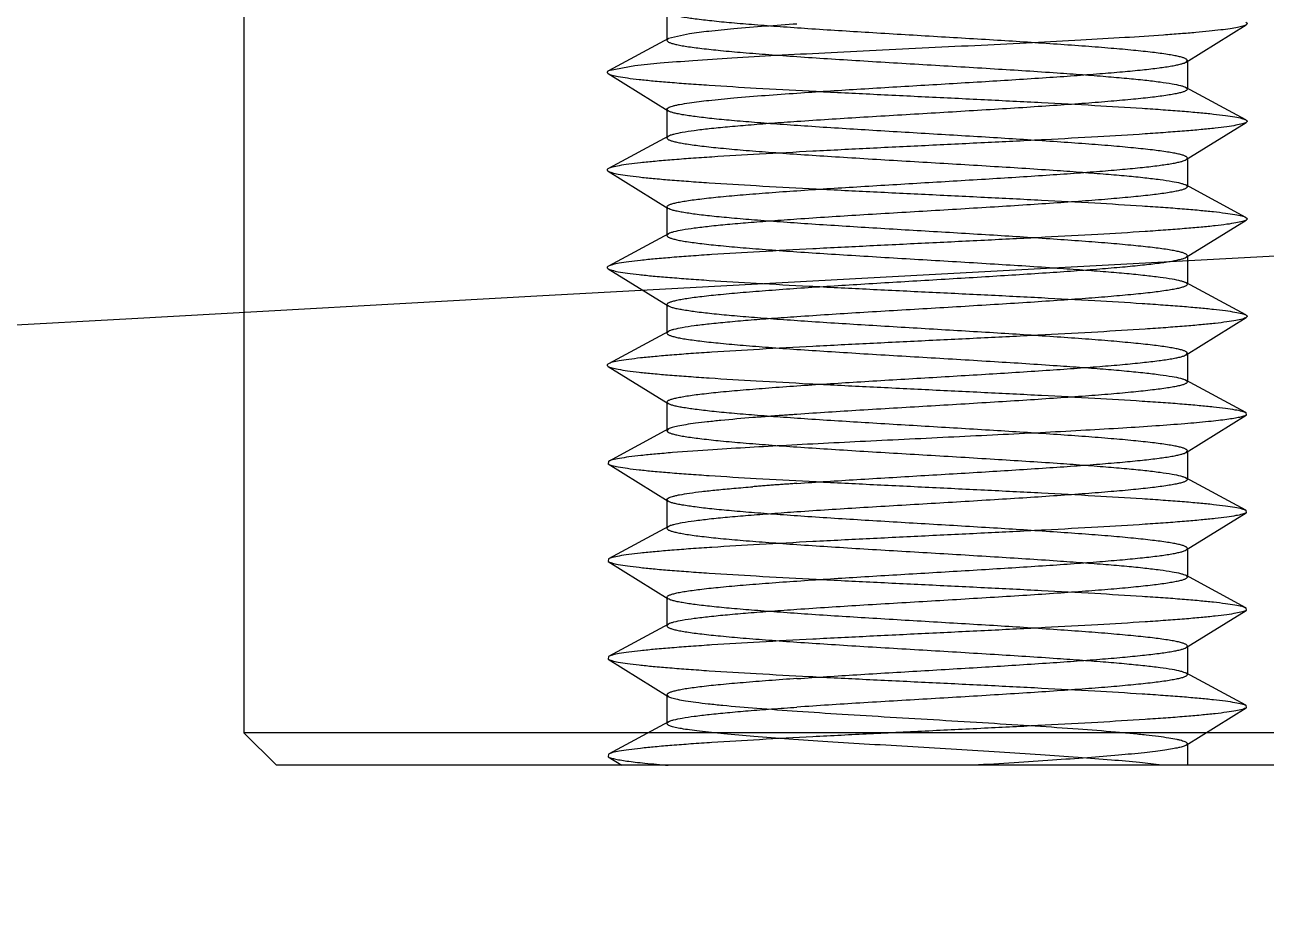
# Model space of a CAD drawing. Header units: inches. Extents: x -64 to 911, y 30 to 355.
# Drawn here: x 597.933 to 601.749, y 131.761 to 134.471 of the extents above; entities that cross this region are included whole.
import ezdxf

# ---------------------------------------------------------------- set-up
doc = ezdxf.new("R2010")
doc.units = ezdxf.units.IN
doc.layers.add('02___PRT_ALL_AXES', color=7, linetype='Continuous')
doc.layers.add('DEFAULT_2', color=8, linetype='Continuous')

msp = doc.modelspace()

# ---------------------------------------------------------------- linework, layer by layer
for p, q in [((598.7069, 132.1946), (598.6069, 132.2946)), ((602.8069, 132.2946), (598.6069, 132.2946)), ((602.7069, 132.1946), (598.7069, 132.1946))]:
    msp.add_line(p, q)
msp.add_arc((674.2081, -1221.0682), 1356.7628, 83.2637115, 96.7362885)
at = {"layer": '02___PRT_ALL_AXES'}
msp.add_line((598.6069, 135.6946), (598.6069, 132.2946), dxfattribs=at)
at = {"layer": 'DEFAULT_2'}
for p, q in [((599.9069, 134.511), (599.9069, 134.4232)), ((599.976, 134.4432), (599.9118, 134.4285)), ((601.5032, 134.3565), (601.6874, 134.4708)), ((599.9118, 134.4285), (599.7273, 134.3289)), ((599.9118, 134.4285), (599.9069, 134.4232)), ((601.5032, 134.3565), (601.5069, 134.361)), ((601.5069, 134.361), (601.5069, 134.2732)), ((599.7264, 134.3208), (599.9106, 134.2065)), ((599.8083, 134.3446), (599.7273, 134.3289)), ((601.502, 134.2785), (601.5069, 134.2732)), ((601.6864, 134.1789), (601.502, 134.2785)), ((599.9106, 134.2065), (599.9069, 134.2111)), ((599.9069, 134.211), (599.9069, 134.1232)), ((601.5032, 134.0565), (601.6874, 134.1708)), ((599.9118, 134.1285), (599.7273, 134.0289)), ((599.9118, 134.1285), (599.9069, 134.1233)), ((601.5032, 134.0565), (601.5069, 134.0611)), ((601.5069, 134.061), (601.5069, 133.9732)), ((599.7264, 134.0208), (599.9106, 133.9065)), ((601.6864, 133.8789), (601.502, 133.9785)), ((601.502, 133.9785), (601.5069, 133.9732)), ((599.9106, 133.9065), (599.9069, 133.9111)), ((599.9069, 133.911), (599.9069, 133.8232)), ((601.5032, 133.7565), (601.6874, 133.8708)), ((599.9118, 133.8285), (599.7273, 133.7289)), ((599.9118, 133.8285), (599.9069, 133.8233)), ((601.5032, 133.7565), (601.5069, 133.7611)), ((601.5069, 133.761), (601.5069, 133.6732)), ((599.7264, 133.7208), (599.9106, 133.6065)), ((601.6864, 133.5789), (601.502, 133.6785)), ((601.502, 133.6785), (601.5069, 133.6732)), ((599.9069, 133.611), (599.9069, 133.5232)), ((599.9106, 133.6065), (599.9069, 133.611)), ((601.5032, 133.4565), (601.6874, 133.5708)), ((599.9118, 133.5285), (599.7273, 133.4289)), ((599.9118, 133.5285), (599.9069, 133.5232)), ((601.5032, 133.4565), (601.5069, 133.4611)), ((601.5069, 133.461), (601.5069, 133.3732)), ((599.7264, 133.4208), (599.9106, 133.3065)), ((601.6864, 133.2789), (601.502, 133.3785)), ((601.502, 133.3785), (601.5069, 133.3733)), ((599.9069, 133.311), (599.9069, 133.2232)), ((599.9106, 133.3065), (599.9069, 133.311)), ((601.5032, 133.1565), (601.6874, 133.2708)), ((601.6864, 133.2789), (601.6874, 133.2708)), ((599.9118, 133.2285), (599.7273, 133.1289)), ((599.9118, 133.2285), (599.9069, 133.2232)), ((601.5032, 133.1565), (601.5069, 133.1611)), ((601.5069, 133.161), (601.5069, 133.0732)), ((599.7273, 133.1289), (599.7264, 133.1208)), ((599.7264, 133.1208), (599.9106, 133.0065)), ((601.6864, 132.9789), (601.502, 133.0785)), ((601.502, 133.0785), (601.5069, 133.0733)), ((599.9106, 133.0065), (599.9069, 133.0111)), ((599.9069, 133.011), (599.9069, 132.9232)), ((601.5032, 132.8565), (601.6874, 132.9708)), ((601.6864, 132.9789), (601.6874, 132.9708)), ((599.9118, 132.9285), (599.7273, 132.8289)), ((599.9118, 132.9285), (599.9069, 132.9232)), ((601.5032, 132.8565), (601.5069, 132.8611)), ((601.5069, 132.861), (601.5069, 132.7732)), ((599.7273, 132.8289), (599.7264, 132.8208)), ((599.7264, 132.8208), (599.9106, 132.7065)), ((601.6864, 132.6789), (601.502, 132.7785)), ((601.502, 132.7785), (601.5069, 132.7733)), ((599.9106, 132.7065), (599.9069, 132.7111)), ((599.9069, 132.711), (599.9069, 132.6232)), ((601.6864, 132.6789), (601.6874, 132.6708)), ((601.5032, 132.5565), (601.6874, 132.6708)), ((599.9118, 132.6285), (599.7273, 132.5289)), ((599.9118, 132.6285), (599.9069, 132.6232)), ((599.7273, 132.5289), (599.7264, 132.5208)), ((601.5032, 132.5565), (601.5069, 132.5611)), ((601.5069, 132.561), (601.5069, 132.4732)), ((599.7264, 132.5208), (599.9106, 132.4065)), ((601.6864, 132.3789), (601.502, 132.4785)), ((601.502, 132.4785), (601.5069, 132.4732)), ((599.9069, 132.411), (599.9069, 132.3232)), ((599.9069, 132.411), (599.9106, 132.4065)), ((601.6864, 132.3789), (601.6874, 132.3708)), ((601.5032, 132.2565), (601.6874, 132.3708)), ((599.9118, 132.3285), (599.7273, 132.2289)), ((599.9069, 132.3232), (599.9118, 132.3285)), ((601.5069, 132.261), (601.5032, 132.2565)), ((601.5069, 132.261), (601.5069, 132.1946)), ((599.7273, 132.2289), (599.7264, 132.2208)), ((599.7264, 132.2208), (599.7687, 132.1946))]:
    msp.add_line(p, q, dxfattribs=at)
for points, knots in [([(601.1069, 134.411), (601.0457, 134.4153), (600.9188, 134.4234), (600.7257, 134.4349), (600.5315, 134.4465), (600.3745, 134.4564), (600.2573, 134.4645), (600.179, 134.4704), (600.1089, 134.4762), (600.0481, 134.4821), (599.9976, 134.4879), (599.9623, 134.493), (599.9398, 134.4972), (599.9273, 134.5001), (599.9178, 134.503), (599.9126, 134.5052), (599.9106, 134.5065)], [0, 0, 0, 0, 0.153218, 0.317576, 0.482929, 0.639051, 0.710601, 0.776305, 0.835151, 0.886229, 0.928771, 0.962152, 0.97526, 0.985931, 0.994163, 1, 1, 1, 1]), ([(600.3069, 134.4732), (600.242, 134.4688), (600.1516, 134.4622), (600.0413, 134.4516), (599.9959, 134.4462), (599.976, 134.4432)], [0, 0, 0, 0, 0.587233, 0.818339, 1, 1, 1, 1]), ([(601.6864, 134.4789), (601.6875, 134.4783), (601.6891, 134.4773), (601.6905, 134.4753), (601.6904, 134.4738), (601.6895, 134.4722), (601.6883, 134.4714), (601.6874, 134.4708)], [0, 0, 0, 0, 0.316234, 0.52428, 0.615716, 0.718695, 1, 1, 1, 1]), ([(601.6874, 134.4708), (601.6861, 134.4701), (601.683, 134.4686), (601.6743, 134.4657), (601.6593, 134.4624), (601.6365, 134.4585), (601.6073, 134.4547), (601.572, 134.4508), (601.5309, 134.4469), (601.484, 134.443), (601.4113, 134.4376), (601.3091, 134.4309), (601.1748, 134.4231), (601.0278, 134.4154), (600.872, 134.4076), (600.7117, 134.3998), (600.5512, 134.392), (600.3951, 134.3842), (600.2474, 134.3765), (600.1122, 134.3687), (599.9933, 134.361), (599.8937, 134.3534), (599.8343, 134.3477), (599.8083, 134.3446)], [0, 0, 0, 0, 0.002373, 0.005566, 0.014479, 0.026777, 0.042414, 0.061292, 0.083297, 0.108279, 0.136075, 0.199334, 0.271367, 0.350218, 0.433747, 0.519682, 0.605686, 0.689422, 0.768611, 0.841106, 0.904935, 0.958381, 1, 1, 1, 1]), ([(599.9069, 134.4232), (599.9069, 134.4221), (599.9083, 134.4202), (599.9109, 134.4184), (599.9154, 134.4161), (599.9232, 134.4134), (599.9352, 134.4104), (599.9504, 134.4073), (599.977, 134.4029), (600.0179, 134.3976), (600.0757, 134.3915), (600.1444, 134.3853), (600.2226, 134.3792), (600.3091, 134.373), (600.4024, 134.3668), (600.5358, 134.3584), (600.7069, 134.3482), (600.9093, 134.3362), (601.0426, 134.3277), (601.1069, 134.3232)], [0, 0, 0, 0, 0.00295, 0.005141, 0.007933, 0.015451, 0.025629, 0.038473, 0.053961, 0.092635, 0.141061, 0.198439, 0.263811, 0.336068, 0.413978, 0.496216, 0.668027, 0.83984, 1, 1, 1, 1]), ([(601.5069, 134.361), (601.5069, 134.3622), (601.5055, 134.3641), (601.5029, 134.3659), (601.4984, 134.3682), (601.4905, 134.3709), (601.4786, 134.3739), (601.4634, 134.377), (601.4368, 134.3814), (601.3958, 134.3867), (601.338, 134.3928), (601.2694, 134.3989), (601.1911, 134.4051), (601.1359, 134.4091), (601.1069, 134.411)], [0, 0, 0, 0, 0.008781, 0.015307, 0.023623, 0.046009, 0.076296, 0.114525, 0.16062, 0.275713, 0.419813, 0.590521, 0.785076, 1, 1, 1, 1]), ([(599.7273, 134.3289), (599.7263, 134.3283), (599.7247, 134.3273), (599.7233, 134.3253), (599.7234, 134.3238), (599.7243, 134.3222), (599.7255, 134.3214), (599.7264, 134.3208)], [0, 0, 0, 0, 0.316177, 0.5242, 0.615642, 0.718646, 1, 1, 1, 1]), ([(599.7264, 134.3208), (599.7278, 134.3199), (599.7316, 134.3183), (599.7419, 134.315), (599.7601, 134.3113), (599.788, 134.307), (599.8238, 134.3027), (599.8672, 134.2983), (599.9178, 134.294), (599.9752, 134.2896), (600.0639, 134.2834), (600.1877, 134.276), (600.3485, 134.2673), (600.5216, 134.2586), (600.7012, 134.2499), (600.8809, 134.2411), (601.0547, 134.2324), (601.2164, 134.2237), (601.3412, 134.2163), (601.4308, 134.2102), (601.4891, 134.2058), (601.5406, 134.2014), (601.585, 134.197), (601.6217, 134.1927), (601.6506, 134.1884), (601.6697, 134.1847), (601.6807, 134.1814), (601.6848, 134.1798), (601.6864, 134.1789)], [0, 0, 0, 0, 0.002609, 0.006215, 0.016495, 0.030864, 0.049236, 0.071466, 0.097374, 0.12674, 0.159315, 0.232952, 0.315767, 0.404918, 0.497345, 0.589873, 0.679323, 0.762625, 0.836921, 0.869882, 0.899668, 0.926025, 0.948731, 0.9676, 0.982482, 0.993281, 0.997142, 1, 1, 1, 1]), ([(600.3069, 134.261), (600.3681, 134.2653), (600.495, 134.2734), (600.6881, 134.2849), (600.8823, 134.2965), (601.0393, 134.3064), (601.1565, 134.3145), (601.2348, 134.3204), (601.3049, 134.3262), (601.3657, 134.3321), (601.4162, 134.3379), (601.4515, 134.343), (601.474, 134.3472), (601.4865, 134.3501), (601.496, 134.353), (601.5012, 134.3552), (601.5032, 134.3565)], [0, 0, 0, 0, 0.153216, 0.317576, 0.482938, 0.639061, 0.710608, 0.776309, 0.835151, 0.886233, 0.928775, 0.962153, 0.975263, 0.985934, 0.994162, 1, 1, 1, 1]), ([(601.1069, 134.3232), (601.133, 134.3214), (601.1829, 134.3179), (601.2542, 134.3124), (601.3181, 134.3069), (601.3735, 134.3014), (601.4199, 134.2959), (601.4565, 134.2905), (601.4807, 134.2858), (601.4947, 134.2817), (601.4999, 134.2796), (601.502, 134.2785)], [0, 0, 0, 0, 0.196709, 0.377162, 0.538697, 0.679227, 0.796903, 0.890174, 0.95797, 0.982175, 1, 1, 1, 1]), ([(599.976, 134.231), (599.9959, 134.234), (600.0413, 134.2394), (600.1516, 134.25), (600.242, 134.2566), (600.3069, 134.261)], [0, 0, 0, 0, 0.181661, 0.412767, 1, 1, 1, 1]), ([(601.5069, 134.2732), (601.5069, 134.2721), (601.5055, 134.2701), (601.5029, 134.2684), (601.4984, 134.2661), (601.4905, 134.2634), (601.4786, 134.2604), (601.4634, 134.2573), (601.4368, 134.2529), (601.3958, 134.2476), (601.338, 134.2415), (601.2694, 134.2353), (601.1911, 134.2292), (601.1046, 134.223), (601.0113, 134.2168), (600.878, 134.2084), (600.7069, 134.1982), (600.5045, 134.1862), (600.3712, 134.1777), (600.3069, 134.1732)], [0, 0, 0, 0, 0.002951, 0.005146, 0.007942, 0.015464, 0.025643, 0.038495, 0.053986, 0.092668, 0.141097, 0.198479, 0.263849, 0.3361, 0.414004, 0.496239, 0.668049, 0.839853, 1, 1, 1, 1]), ([(599.9069, 134.2111), (599.9069, 134.212), (599.9081, 134.2142), (599.9118, 134.2165), (599.9173, 134.2189), (599.925, 134.2213), (599.9348, 134.2238), (599.952, 134.2273), (599.966, 134.2296), (599.976, 134.231)], [0, 0, 0, 0, 0.037122, 0.093282, 0.175009, 0.284195, 0.421469, 0.586803, 1, 1, 1, 1]), ([(601.1069, 134.111), (601.0457, 134.1153), (600.9188, 134.1234), (600.7257, 134.1349), (600.5315, 134.1465), (600.3744, 134.1564), (600.2572, 134.1645), (600.1789, 134.1704), (600.1089, 134.1762), (600.0481, 134.1821), (599.9976, 134.1879), (599.9623, 134.193), (599.9398, 134.1972), (599.9273, 134.2001), (599.9178, 134.203), (599.9126, 134.2052), (599.9106, 134.2065)], [0, 0, 0, 0, 0.153218, 0.317581, 0.482939, 0.63906, 0.710609, 0.776313, 0.835158, 0.886237, 0.928777, 0.962156, 0.975262, 0.985934, 0.994165, 1, 1, 1, 1]), ([(601.6874, 134.1708), (601.686, 134.1699), (601.6822, 134.1683), (601.6719, 134.165), (601.6537, 134.1613), (601.6258, 134.157), (601.59, 134.1527), (601.5466, 134.1483), (601.496, 134.144), (601.4386, 134.1396), (601.3499, 134.1334), (601.2261, 134.126), (601.0653, 134.1173), (600.8921, 134.1086), (600.7126, 134.0999), (600.5329, 134.0911), (600.3591, 134.0824), (600.1974, 134.0737), (600.0726, 134.0663), (599.983, 134.0602), (599.9247, 134.0558), (599.8732, 134.0514), (599.8288, 134.047), (599.7921, 134.0427), (599.7632, 134.0384), (599.7441, 134.0347), (599.7331, 134.0314), (599.729, 134.0298), (599.7273, 134.0289)], [0, 0, 0, 0, 0.002609, 0.006215, 0.016495, 0.030863, 0.049236, 0.071466, 0.097374, 0.126739, 0.159315, 0.232952, 0.315766, 0.404918, 0.497344, 0.589872, 0.679323, 0.762625, 0.836921, 0.869883, 0.899668, 0.926026, 0.948731, 0.967601, 0.982482, 0.993281, 0.997143, 1, 1, 1, 1]), ([(600.3069, 134.1732), (600.2808, 134.1714), (600.2309, 134.1679), (600.1596, 134.1624), (600.0957, 134.1569), (600.0402, 134.1514), (599.9939, 134.1459), (599.9573, 134.1405), (599.9331, 134.1358), (599.9191, 134.1317), (599.9139, 134.1296), (599.9118, 134.1285)], [0, 0, 0, 0, 0.196689, 0.377166, 0.538713, 0.679238, 0.796915, 0.890177, 0.957976, 0.982174, 1, 1, 1, 1]), ([(601.6864, 134.1789), (601.6875, 134.1783), (601.6891, 134.1773), (601.6905, 134.1753), (601.6904, 134.1738), (601.6895, 134.1722), (601.6883, 134.1714), (601.6874, 134.1708)], [0, 0, 0, 0, 0.31624, 0.524287, 0.615693, 0.718671, 1, 1, 1, 1]), ([(599.9069, 134.1233), (599.9069, 134.1221), (599.9083, 134.1202), (599.9109, 134.1184), (599.9154, 134.1161), (599.9232, 134.1134), (599.9351, 134.1104), (599.9503, 134.1073), (599.9769, 134.1029), (600.0179, 134.0976), (600.0757, 134.0915), (600.1443, 134.0853), (600.2226, 134.0792), (600.3091, 134.073), (600.4024, 134.0668), (600.5358, 134.0584), (600.7068, 134.0482), (600.9092, 134.0362), (601.0426, 134.0277), (601.1069, 134.0232)], [0, 0, 0, 0, 0.002947, 0.005136, 0.007926, 0.015443, 0.025616, 0.038457, 0.053944, 0.092614, 0.141037, 0.198413, 0.263783, 0.336041, 0.413953, 0.496195, 0.668014, 0.839831, 1, 1, 1, 1]), ([(601.5069, 134.0611), (601.5069, 134.0622), (601.5055, 134.0642), (601.5029, 134.0659), (601.4983, 134.0682), (601.4905, 134.0709), (601.4786, 134.0739), (601.4634, 134.077), (601.4368, 134.0814), (601.3958, 134.0867), (601.338, 134.0928), (601.2694, 134.099), (601.1911, 134.1051), (601.1359, 134.1091), (601.1069, 134.111)], [0, 0, 0, 0, 0.008791, 0.015325, 0.02365, 0.046051, 0.07635, 0.11459, 0.160691, 0.27579, 0.419886, 0.590583, 0.785113, 1, 1, 1, 1]), ([(600.3069, 133.961), (600.3681, 133.9653), (600.495, 133.9734), (600.6881, 133.9849), (600.8823, 133.9965), (601.0393, 134.0064), (601.1565, 134.0145), (601.2348, 134.0204), (601.3049, 134.0262), (601.3657, 134.0321), (601.4162, 134.0379), (601.4515, 134.043), (601.474, 134.0472), (601.4865, 134.0501), (601.496, 134.053), (601.5012, 134.0552), (601.5032, 134.0565)], [0, 0, 0, 0, 0.153218, 0.317574, 0.482933, 0.639057, 0.710606, 0.776307, 0.835148, 0.88623, 0.928773, 0.962152, 0.975262, 0.985934, 0.994162, 1, 1, 1, 1]), ([(599.7273, 134.0289), (599.7263, 134.0283), (599.7247, 134.0273), (599.7233, 134.0253), (599.7234, 134.0238), (599.7243, 134.0222), (599.7255, 134.0214), (599.7264, 134.0208)], [0, 0, 0, 0, 0.316188, 0.524273, 0.615666, 0.718639, 1, 1, 1, 1]), ([(599.7264, 134.0208), (599.7278, 134.0199), (599.7316, 134.0183), (599.7419, 134.015), (599.7601, 134.0113), (599.788, 134.007), (599.8238, 134.0027), (599.8672, 133.9983), (599.9178, 133.994), (599.9752, 133.9896), (600.0639, 133.9834), (600.1877, 133.976), (600.3485, 133.9673), (600.5216, 133.9586), (600.7012, 133.9499), (600.8809, 133.9411), (601.0547, 133.9324), (601.2164, 133.9237), (601.3412, 133.9163), (601.4308, 133.9102), (601.4891, 133.9058), (601.5406, 133.9014), (601.585, 133.897), (601.6217, 133.8927), (601.6506, 133.8884), (601.6697, 133.8847), (601.6807, 133.8814), (601.6848, 133.8798), (601.6864, 133.8789)], [0, 0, 0, 0, 0.00261, 0.006214, 0.016495, 0.030863, 0.049236, 0.071466, 0.097374, 0.126739, 0.159315, 0.232952, 0.315766, 0.404918, 0.497344, 0.589872, 0.679323, 0.762625, 0.836921, 0.869883, 0.899668, 0.926026, 0.948731, 0.967601, 0.982482, 0.993282, 0.997143, 1, 1, 1, 1]), ([(601.1069, 134.0232), (601.133, 134.0214), (601.1829, 134.0179), (601.2542, 134.0124), (601.3181, 134.0069), (601.3735, 134.0014), (601.4199, 133.9959), (601.4565, 133.9905), (601.4807, 133.9858), (601.4947, 133.9817), (601.4999, 133.9796), (601.502, 133.9785)], [0, 0, 0, 0, 0.196694, 0.377168, 0.538707, 0.679228, 0.796904, 0.890171, 0.957973, 0.982173, 1, 1, 1, 1]), ([(599.9069, 133.9111), (599.9069, 133.9122), (599.9083, 133.9142), (599.9109, 133.9159), (599.9154, 133.9182), (599.9233, 133.9209), (599.9352, 133.9239), (599.9504, 133.927), (599.977, 133.9314), (600.018, 133.9367), (600.0758, 133.9428), (600.1444, 133.949), (600.2227, 133.9551), (600.2779, 133.9591), (600.3069, 133.961)], [0, 0, 0, 0, 0.008784, 0.015319, 0.023645, 0.046036, 0.076327, 0.114569, 0.160663, 0.27576, 0.419842, 0.590545, 0.785109, 1, 1, 1, 1]), ([(601.5069, 133.9732), (601.5069, 133.9721), (601.5055, 133.9701), (601.5029, 133.9684), (601.4984, 133.9661), (601.4905, 133.9634), (601.4786, 133.9604), (601.4634, 133.9573), (601.4368, 133.9529), (601.3958, 133.9476), (601.338, 133.9415), (601.2694, 133.9353), (601.1912, 133.9292), (601.1046, 133.923), (601.0113, 133.9168), (600.878, 133.9084), (600.7069, 133.8982), (600.5045, 133.8862), (600.3712, 133.8777), (600.3069, 133.8732)], [0, 0, 0, 0, 0.002952, 0.005145, 0.00794, 0.015464, 0.025644, 0.038492, 0.053984, 0.092663, 0.141093, 0.198474, 0.263843, 0.336096, 0.414, 0.496232, 0.668041, 0.839849, 1, 1, 1, 1]), ([(601.1069, 133.811), (601.0457, 133.8153), (600.9188, 133.8234), (600.7257, 133.8349), (600.5315, 133.8465), (600.3744, 133.8564), (600.2572, 133.8645), (600.1789, 133.8704), (600.1089, 133.8762), (600.0481, 133.8821), (599.9976, 133.8879), (599.9623, 133.893), (599.9398, 133.8972), (599.9273, 133.9001), (599.9178, 133.903), (599.9126, 133.9052), (599.9106, 133.9065)], [0, 0, 0, 0, 0.15322, 0.317586, 0.482947, 0.639065, 0.710612, 0.776315, 0.83516, 0.886237, 0.928778, 0.962156, 0.975262, 0.985932, 0.994163, 1, 1, 1, 1]), ([(601.6874, 133.8708), (601.686, 133.8699), (601.6822, 133.8683), (601.6719, 133.865), (601.6537, 133.8613), (601.6258, 133.857), (601.59, 133.8527), (601.5466, 133.8483), (601.496, 133.844), (601.4386, 133.8396), (601.3499, 133.8334), (601.2261, 133.826), (601.0653, 133.8173), (600.8921, 133.8086), (600.7126, 133.7999), (600.5329, 133.7911), (600.3591, 133.7824), (600.1974, 133.7737), (600.0726, 133.7663), (599.983, 133.7602), (599.9247, 133.7558), (599.8732, 133.7514), (599.8288, 133.747), (599.7921, 133.7427), (599.7632, 133.7384), (599.7441, 133.7347), (599.7331, 133.7314), (599.729, 133.7298), (599.7273, 133.7289)], [0, 0, 0, 0, 0.00261, 0.006215, 0.016495, 0.030864, 0.049236, 0.071466, 0.097374, 0.126739, 0.159315, 0.232952, 0.315766, 0.404918, 0.497344, 0.589872, 0.679323, 0.762625, 0.836921, 0.869883, 0.899668, 0.926026, 0.948731, 0.967601, 0.982482, 0.993281, 0.997144, 1, 1, 1, 1]), ([(600.3069, 133.8732), (600.2808, 133.8714), (600.2309, 133.8679), (600.1596, 133.8624), (600.0957, 133.8569), (600.0402, 133.8514), (599.9939, 133.8459), (599.9573, 133.8405), (599.9331, 133.8358), (599.9191, 133.8317), (599.9139, 133.8296), (599.9118, 133.8285)], [0, 0, 0, 0, 0.196688, 0.377167, 0.538715, 0.679241, 0.796918, 0.890181, 0.95798, 0.982176, 1, 1, 1, 1]), ([(601.6864, 133.8789), (601.6875, 133.8783), (601.6891, 133.8773), (601.6905, 133.8753), (601.6904, 133.8738), (601.6895, 133.8722), (601.6883, 133.8714), (601.6874, 133.8708)], [0, 0, 0, 0, 0.316134, 0.524251, 0.615637, 0.718599, 1, 1, 1, 1]), ([(599.9069, 133.8233), (599.9069, 133.8221), (599.9083, 133.8202), (599.9109, 133.8184), (599.9154, 133.8161), (599.9232, 133.8134), (599.9351, 133.8104), (599.9503, 133.8073), (599.9769, 133.8029), (600.0179, 133.7976), (600.0757, 133.7915), (600.1443, 133.7853), (600.2225, 133.7792), (600.3091, 133.773), (600.4024, 133.7668), (600.5357, 133.7585), (600.7068, 133.7482), (600.9092, 133.7362), (601.0426, 133.7277), (601.1069, 133.7232)], [0, 0, 0, 0, 0.002946, 0.005135, 0.007924, 0.015439, 0.025611, 0.038451, 0.053937, 0.092606, 0.141029, 0.198403, 0.26377, 0.336027, 0.41394, 0.496183, 0.668009, 0.839828, 1, 1, 1, 1]), ([(601.5069, 133.7611), (601.5069, 133.7623), (601.5055, 133.7642), (601.5029, 133.7659), (601.4983, 133.7682), (601.4905, 133.7709), (601.4786, 133.7739), (601.4634, 133.777), (601.4367, 133.7814), (601.3958, 133.7867), (601.338, 133.7928), (601.2693, 133.799), (601.1911, 133.8051), (601.1359, 133.8091), (601.1069, 133.811)], [0, 0, 0, 0, 0.008794, 0.015337, 0.02367, 0.046073, 0.076375, 0.114626, 0.160725, 0.275833, 0.419915, 0.590608, 0.785148, 1, 1, 1, 1]), ([(600.3069, 133.661), (600.3681, 133.6653), (600.495, 133.6734), (600.6881, 133.6849), (600.8823, 133.6965), (601.0393, 133.7064), (601.1565, 133.7145), (601.2348, 133.7204), (601.3049, 133.7262), (601.3657, 133.7321), (601.4162, 133.7379), (601.4515, 133.743), (601.474, 133.7472), (601.4865, 133.7501), (601.496, 133.753), (601.5012, 133.7552), (601.5032, 133.7565)], [0, 0, 0, 0, 0.153219, 0.317574, 0.48293, 0.639055, 0.710604, 0.776306, 0.83515, 0.886228, 0.928771, 0.962153, 0.97526, 0.985931, 0.994163, 1, 1, 1, 1]), ([(599.7273, 133.7289), (599.7263, 133.7283), (599.7247, 133.7273), (599.7233, 133.7253), (599.7234, 133.7238), (599.7243, 133.7222), (599.7255, 133.7214), (599.7264, 133.7208)], [0, 0, 0, 0, 0.316095, 0.524232, 0.615621, 0.718565, 1, 1, 1, 1]), ([(599.7264, 133.7208), (599.7278, 133.7199), (599.7316, 133.7183), (599.7419, 133.715), (599.7601, 133.7113), (599.788, 133.707), (599.8238, 133.7027), (599.8672, 133.6983), (599.9178, 133.694), (599.9752, 133.6896), (600.0639, 133.6834), (600.1877, 133.676), (600.3485, 133.6673), (600.5216, 133.6586), (600.7012, 133.6499), (600.8809, 133.6411), (601.0547, 133.6324), (601.2164, 133.6237), (601.3412, 133.6163), (601.4308, 133.6102), (601.4891, 133.6058), (601.5406, 133.6014), (601.585, 133.597), (601.6217, 133.5927), (601.6506, 133.5884), (601.6697, 133.5847), (601.6807, 133.5814), (601.6848, 133.5798), (601.6864, 133.5789)], [0, 0, 0, 0, 0.002611, 0.006215, 0.016495, 0.030864, 0.049236, 0.071467, 0.097374, 0.12674, 0.159315, 0.232952, 0.315766, 0.404918, 0.497344, 0.589872, 0.679323, 0.762625, 0.836921, 0.869882, 0.899668, 0.926025, 0.948731, 0.9676, 0.982482, 0.993281, 0.997144, 1, 1, 1, 1]), ([(601.1069, 133.7232), (601.133, 133.7214), (601.1829, 133.7179), (601.2542, 133.7124), (601.3181, 133.7069), (601.3735, 133.7014), (601.4199, 133.6959), (601.4565, 133.6905), (601.4807, 133.6858), (601.4947, 133.6817), (601.4999, 133.6796), (601.502, 133.6785)], [0, 0, 0, 0, 0.196695, 0.377171, 0.538713, 0.679234, 0.796907, 0.890171, 0.957972, 0.982173, 1, 1, 1, 1]), ([(601.5069, 133.6732), (601.5069, 133.6721), (601.5055, 133.6701), (601.5029, 133.6684), (601.4984, 133.6661), (601.4905, 133.6634), (601.4786, 133.6604), (601.4634, 133.6573), (601.4368, 133.6529), (601.3959, 133.6476), (601.3381, 133.6415), (601.2694, 133.6353), (601.1912, 133.6292), (601.1047, 133.623), (601.0113, 133.6168), (600.878, 133.6084), (600.7069, 133.5982), (600.5045, 133.5862), (600.3712, 133.5777), (600.3069, 133.5732)], [0, 0, 0, 0, 0.002949, 0.005141, 0.007934, 0.015455, 0.025632, 0.038476, 0.053965, 0.092638, 0.141064, 0.198443, 0.263812, 0.336068, 0.413976, 0.496211, 0.668025, 0.83984, 1, 1, 1, 1]), ([(599.9069, 133.611), (599.9069, 133.6122), (599.9083, 133.6141), (599.9109, 133.6159), (599.9154, 133.6182), (599.9233, 133.6209), (599.9352, 133.6239), (599.9504, 133.627), (599.977, 133.6314), (600.018, 133.6367), (600.0758, 133.6428), (600.1444, 133.6489), (600.2226, 133.6551), (600.2779, 133.6591), (600.3069, 133.661)], [0, 0, 0, 0, 0.00878, 0.01531, 0.023632, 0.046016, 0.076301, 0.114539, 0.16063, 0.275726, 0.419811, 0.590519, 0.785094, 1, 1, 1, 1]), ([(601.1069, 133.511), (601.0457, 133.5153), (600.9188, 133.5234), (600.7257, 133.5349), (600.5315, 133.5465), (600.3744, 133.5564), (600.2572, 133.5645), (600.1789, 133.5704), (600.1089, 133.5762), (600.0481, 133.5821), (599.9976, 133.5879), (599.9623, 133.593), (599.9398, 133.5972), (599.9273, 133.6001), (599.9178, 133.603), (599.9126, 133.6052), (599.9106, 133.6065)], [0, 0, 0, 0, 0.153218, 0.317583, 0.482946, 0.639064, 0.71061, 0.776313, 0.835158, 0.886236, 0.928778, 0.962156, 0.975263, 0.985933, 0.994163, 1, 1, 1, 1]), ([(601.6874, 133.5708), (601.686, 133.5699), (601.6822, 133.5683), (601.6719, 133.565), (601.6537, 133.5613), (601.6258, 133.557), (601.59, 133.5527), (601.5466, 133.5483), (601.496, 133.544), (601.4386, 133.5396), (601.3499, 133.5334), (601.2261, 133.526), (601.0653, 133.5173), (600.8921, 133.5086), (600.7126, 133.4999), (600.5329, 133.4911), (600.3591, 133.4824), (600.1974, 133.4737), (600.0726, 133.4663), (599.983, 133.4602), (599.9247, 133.4558), (599.8732, 133.4514), (599.8288, 133.447), (599.7921, 133.4427), (599.7632, 133.4384), (599.7441, 133.4347), (599.7331, 133.4314), (599.729, 133.4298), (599.7273, 133.4289)], [0, 0, 0, 0, 0.002611, 0.006216, 0.016495, 0.030865, 0.049236, 0.071467, 0.097374, 0.12674, 0.159315, 0.232952, 0.315766, 0.404918, 0.497344, 0.589872, 0.679323, 0.762625, 0.836921, 0.869882, 0.899668, 0.926025, 0.948731, 0.967599, 0.982482, 0.99328, 0.997143, 1, 1, 1, 1]), ([(600.3069, 133.5732), (600.2808, 133.5714), (600.2309, 133.5679), (600.1596, 133.5624), (600.0957, 133.5569), (600.0402, 133.5514), (599.9939, 133.5459), (599.9573, 133.5405), (599.9331, 133.5358), (599.9191, 133.5317), (599.9139, 133.5296), (599.9118, 133.5285)], [0, 0, 0, 0, 0.196706, 0.377159, 0.5387, 0.679232, 0.796908, 0.890176, 0.957971, 0.982175, 1, 1, 1, 1]), ([(601.6864, 133.5789), (601.6875, 133.5783), (601.6891, 133.5773), (601.6905, 133.5753), (601.6904, 133.5738), (601.6895, 133.5722), (601.6883, 133.5714), (601.6874, 133.5708)], [0, 0, 0, 0, 0.316079, 0.524229, 0.615631, 0.71856, 1, 1, 1, 1]), ([(599.9069, 133.5232), (599.9069, 133.5221), (599.9083, 133.5202), (599.9109, 133.5184), (599.9154, 133.5161), (599.9232, 133.5134), (599.9351, 133.5104), (599.9503, 133.5073), (599.9769, 133.5029), (600.0179, 133.4976), (600.0757, 133.4915), (600.1443, 133.4853), (600.2226, 133.4792), (600.3091, 133.473), (600.4024, 133.4668), (600.5358, 133.4584), (600.7069, 133.4482), (600.9093, 133.4362), (601.0426, 133.4277), (601.1069, 133.4232)], [0, 0, 0, 0, 0.002947, 0.005139, 0.007933, 0.015449, 0.025623, 0.03847, 0.053957, 0.092632, 0.141056, 0.198434, 0.263803, 0.336055, 0.413965, 0.496205, 0.668025, 0.839839, 1, 1, 1, 1]), ([(601.5069, 133.4611), (601.5069, 133.4623), (601.5055, 133.4642), (601.5029, 133.4659), (601.4983, 133.4682), (601.4905, 133.4709), (601.4786, 133.4739), (601.4634, 133.477), (601.4367, 133.4814), (601.3958, 133.4867), (601.338, 133.4928), (601.2693, 133.499), (601.1911, 133.5051), (601.1359, 133.5091), (601.1069, 133.511)], [0, 0, 0, 0, 0.008795, 0.015338, 0.023672, 0.046077, 0.07638, 0.114631, 0.16073, 0.275838, 0.419918, 0.59061, 0.78515, 1, 1, 1, 1]), ([(600.3069, 133.361), (600.3681, 133.3653), (600.495, 133.3734), (600.6881, 133.3849), (600.8823, 133.3965), (601.0393, 133.4064), (601.1565, 133.4145), (601.2348, 133.4204), (601.3049, 133.4262), (601.3657, 133.4321), (601.4162, 133.4379), (601.4515, 133.443), (601.474, 133.4472), (601.4865, 133.4501), (601.496, 133.453), (601.5012, 133.4552), (601.5032, 133.4565)], [0, 0, 0, 0, 0.153218, 0.317575, 0.482929, 0.639053, 0.710602, 0.776306, 0.835151, 0.886228, 0.92877, 0.962152, 0.97526, 0.985931, 0.994164, 1, 1, 1, 1]), ([(599.7273, 133.4289), (599.7263, 133.4283), (599.7247, 133.4273), (599.7233, 133.4253), (599.7234, 133.4238), (599.7243, 133.4222), (599.7255, 133.4214), (599.7264, 133.4208)], [0, 0, 0, 0, 0.316086, 0.524239, 0.61566, 0.718593, 1, 1, 1, 1]), ([(599.7264, 133.4208), (599.7278, 133.4199), (599.7316, 133.4183), (599.7419, 133.415), (599.7601, 133.4113), (599.788, 133.407), (599.8238, 133.4027), (599.8672, 133.3983), (599.9178, 133.3939), (599.9752, 133.3896), (600.0639, 133.3834), (600.1877, 133.376), (600.3485, 133.3673), (600.5216, 133.3586), (600.7012, 133.3499), (600.8809, 133.3411), (601.0547, 133.3324), (601.2164, 133.3237), (601.3412, 133.3163), (601.4308, 133.3102), (601.4891, 133.3058), (601.5406, 133.3014), (601.585, 133.297), (601.6217, 133.2927), (601.6506, 133.2884), (601.6697, 133.2847), (601.6807, 133.2814), (601.6848, 133.2798), (601.6864, 133.2789)], [0, 0, 0, 0, 0.002611, 0.006217, 0.016495, 0.030866, 0.049236, 0.071468, 0.097374, 0.126741, 0.159315, 0.232952, 0.315766, 0.404918, 0.497344, 0.589872, 0.679323, 0.762625, 0.836921, 0.869881, 0.899668, 0.926024, 0.948731, 0.967599, 0.982482, 0.993279, 0.997143, 1, 1, 1, 1]), ([(601.1069, 133.4232), (601.133, 133.4214), (601.1829, 133.4179), (601.2542, 133.4124), (601.3181, 133.4069), (601.3735, 133.4014), (601.4199, 133.3959), (601.4565, 133.3905), (601.4807, 133.3858), (601.4947, 133.3817), (601.4999, 133.3796), (601.502, 133.3785)], [0, 0, 0, 0, 0.196694, 0.37717, 0.538715, 0.679238, 0.796912, 0.890174, 0.957973, 0.982173, 1, 1, 1, 1]), ([(601.5069, 133.3733), (601.5069, 133.3721), (601.5055, 133.3702), (601.5029, 133.3684), (601.4984, 133.3661), (601.4906, 133.3634), (601.4787, 133.3604), (601.4635, 133.3573), (601.4369, 133.3529), (601.3959, 133.3476), (601.3381, 133.3415), (601.2695, 133.3353), (601.1912, 133.3292), (601.1047, 133.323), (601.0114, 133.3168), (600.878, 133.3084), (600.7069, 133.2982), (600.5045, 133.2862), (600.3712, 133.2777), (600.3069, 133.2732)], [0, 0, 0, 0, 0.002947, 0.005136, 0.007927, 0.015444, 0.025617, 0.038458, 0.053944, 0.092613, 0.141036, 0.198414, 0.263784, 0.336042, 0.413955, 0.496194, 0.668012, 0.839832, 1, 1, 1, 1]), ([(599.9069, 133.311), (599.9069, 133.3122), (599.9083, 133.3141), (599.9109, 133.3159), (599.9154, 133.3182), (599.9232, 133.3209), (599.9352, 133.3239), (599.9504, 133.327), (599.977, 133.3314), (600.0179, 133.3367), (600.0758, 133.3428), (600.1444, 133.3489), (600.2226, 133.3551), (600.2779, 133.3591), (600.3069, 133.361)], [0, 0, 0, 0, 0.008779, 0.015303, 0.023617, 0.045999, 0.076283, 0.11451, 0.160603, 0.275693, 0.419793, 0.590504, 0.785066, 1, 1, 1, 1]), ([(601.1069, 133.211), (601.0457, 133.2153), (600.9188, 133.2234), (600.7257, 133.2349), (600.5315, 133.2465), (600.3744, 133.2564), (600.2572, 133.2645), (600.1789, 133.2704), (600.1089, 133.2762), (600.0481, 133.2821), (599.9976, 133.2879), (599.9623, 133.293), (599.9398, 133.2972), (599.9273, 133.3001), (599.9178, 133.303), (599.9126, 133.3052), (599.9106, 133.3065)], [0, 0, 0, 0, 0.153216, 0.317579, 0.482941, 0.639062, 0.710608, 0.77631, 0.835153, 0.886235, 0.928776, 0.962154, 0.975263, 0.985935, 0.994162, 1, 1, 1, 1]), ([(600.1714, 133.2632), (600.1385, 133.2606), (600.0917, 133.2566), (600.033, 133.2505), (599.997, 133.2462), (599.9669, 133.242), (599.9428, 133.2378), (599.925, 133.2337), (599.9153, 133.2304), (599.9118, 133.2285)], [0, 0, 0, 0, 0.377008, 0.53654, 0.674916, 0.791104, 0.884299, 0.95393, 1, 1, 1, 1]), ([(601.6874, 133.2708), (601.685, 133.2694), (601.6783, 133.2669), (601.6658, 133.2637), (601.6487, 133.2605), (601.6271, 133.2573), (601.6011, 133.254), (601.5578, 133.2493), (601.4938, 133.2437), (601.4058, 133.2372), (601.3043, 133.2306), (601.1913, 133.2241), (601.0689, 133.2175), (600.9396, 133.2109), (600.7604, 133.2021), (600.5382, 133.1915), (600.2856, 133.1787), (600.1238, 133.1695), (600.0485, 133.1646)], [0, 0, 0, 0, 0.005115, 0.012939, 0.023519, 0.036836, 0.052837, 0.071457, 0.116194, 0.170212, 0.23248, 0.301802, 0.376848, 0.456172, 0.538246, 0.704294, 0.862243, 1, 1, 1, 1]), ([(599.9069, 133.2232), (599.9069, 133.2221), (599.9083, 133.2201), (599.9109, 133.2184), (599.9154, 133.2161), (599.9233, 133.2134), (599.9352, 133.2104), (599.9504, 133.2073), (599.977, 133.2029), (600.0179, 133.1976), (600.0758, 133.1915), (600.1444, 133.1853), (600.2226, 133.1792), (600.3092, 133.173), (600.4025, 133.1668), (600.5358, 133.1584), (600.7069, 133.1482), (600.9093, 133.1362), (601.0426, 133.1277), (601.1069, 133.1232)], [0, 0, 0, 0, 0.002951, 0.005144, 0.007939, 0.015462, 0.025642, 0.03849, 0.053982, 0.092662, 0.141093, 0.198474, 0.263842, 0.336094, 0.413999, 0.496234, 0.668047, 0.83985, 1, 1, 1, 1]), ([(601.5069, 133.1611), (601.5069, 133.1623), (601.5055, 133.1642), (601.5029, 133.1659), (601.4983, 133.1682), (601.4905, 133.1709), (601.4786, 133.1739), (601.4634, 133.177), (601.4367, 133.1814), (601.3958, 133.1867), (601.338, 133.1928), (601.2693, 133.199), (601.1911, 133.2051), (601.1359, 133.2091), (601.1069, 133.211)], [0, 0, 0, 0, 0.008794, 0.015336, 0.023669, 0.046074, 0.076376, 0.114625, 0.160724, 0.275828, 0.419909, 0.590602, 0.785143, 1, 1, 1, 1]), ([(600.0485, 133.1646), (600.0071, 133.1619), (599.9482, 133.1577), (599.8745, 133.1515), (599.8297, 133.1471), (599.7926, 133.1428), (599.7635, 133.1385), (599.7443, 133.1347), (599.7331, 133.1314), (599.729, 133.1298), (599.7273, 133.1289)], [0, 0, 0, 0, 0.384794, 0.546474, 0.685732, 0.801441, 0.892708, 0.958874, 0.982525, 1, 1, 1, 1]), ([(600.3069, 133.061), (600.3681, 133.0653), (600.495, 133.0734), (600.6881, 133.0849), (600.8823, 133.0965), (601.0393, 133.1064), (601.1565, 133.1145), (601.2348, 133.1204), (601.3049, 133.1262), (601.3657, 133.1321), (601.4162, 133.1379), (601.4515, 133.143), (601.474, 133.1472), (601.4865, 133.1501), (601.496, 133.153), (601.5012, 133.1552), (601.5032, 133.1565)], [0, 0, 0, 0, 0.153217, 0.317576, 0.482929, 0.639051, 0.710601, 0.776305, 0.835152, 0.886229, 0.928771, 0.962153, 0.97526, 0.985931, 0.994163, 1, 1, 1, 1]), ([(599.7264, 133.1208), (599.7278, 133.1199), (599.7316, 133.1183), (599.7419, 133.115), (599.7601, 133.1113), (599.788, 133.107), (599.8238, 133.1027), (599.8672, 133.0983), (599.9178, 133.0939), (599.9752, 133.0896), (600.0639, 133.0834), (600.1877, 133.076), (600.3485, 133.0673), (600.5216, 133.0586), (600.7012, 133.0499), (600.8809, 133.0411), (601.0547, 133.0324), (601.2164, 133.0237), (601.3412, 133.0163), (601.4308, 133.0102), (601.4891, 133.0058), (601.5406, 133.0014), (601.585, 132.997), (601.6217, 132.9927), (601.6506, 132.9884), (601.6697, 132.9847), (601.6807, 132.9814), (601.6848, 132.9798), (601.6864, 132.9789)], [0, 0, 0, 0, 0.002611, 0.006217, 0.016495, 0.030866, 0.049236, 0.071468, 0.097374, 0.126741, 0.159315, 0.232952, 0.315766, 0.404918, 0.497344, 0.589872, 0.679323, 0.762625, 0.836921, 0.869881, 0.899668, 0.926024, 0.948731, 0.967598, 0.982482, 0.993279, 0.997142, 1, 1, 1, 1]), ([(601.1069, 133.1232), (601.133, 133.1214), (601.1829, 133.1179), (601.2542, 133.1124), (601.3181, 133.1069), (601.3735, 133.1014), (601.4199, 133.0959), (601.4565, 133.0905), (601.4807, 133.0858), (601.4947, 133.0817), (601.4999, 133.0796), (601.502, 133.0785)], [0, 0, 0, 0, 0.19669, 0.377167, 0.538714, 0.679239, 0.796915, 0.890177, 0.957976, 0.982174, 1, 1, 1, 1]), ([(601.5069, 133.0733), (601.5069, 133.0721), (601.5055, 133.0702), (601.5029, 133.0684), (601.4984, 133.0661), (601.4906, 133.0634), (601.4787, 133.0604), (601.4635, 133.0573), (601.4369, 133.0529), (601.3959, 133.0476), (601.3381, 133.0415), (601.2695, 133.0353), (601.1912, 133.0292), (601.1047, 133.023), (601.0114, 133.0168), (600.878, 133.0084), (600.7069, 132.9982), (600.5045, 132.9862), (600.3712, 132.9777), (600.3069, 132.9732)], [0, 0, 0, 0, 0.002947, 0.005136, 0.007926, 0.015442, 0.025616, 0.038456, 0.053943, 0.092613, 0.141035, 0.198412, 0.263781, 0.33604, 0.413953, 0.496194, 0.668012, 0.839831, 1, 1, 1, 1]), ([(599.9069, 133.0111), (599.9069, 133.012), (599.9081, 133.0141), (599.9118, 133.0165), (599.9173, 133.0189), (599.925, 133.0213), (599.9348, 133.0238), (599.952, 133.0273), (599.9786, 133.0316), (600.0165, 133.0365), (600.0619, 133.0414), (600.1144, 133.0463), (600.1517, 133.0494), (600.1714, 133.051)], [0, 0, 0, 0, 0.010107, 0.025401, 0.04766, 0.077387, 0.114743, 0.159749, 0.272352, 0.41426, 0.584095, 0.780157, 1, 1, 1, 1]), ([(601.1069, 132.911), (601.0457, 132.9153), (600.9188, 132.9234), (600.7257, 132.9349), (600.5315, 132.9465), (600.3744, 132.9564), (600.2573, 132.9645), (600.1789, 132.9704), (600.1089, 132.9762), (600.0481, 132.9821), (599.9976, 132.9879), (599.9623, 132.993), (599.9398, 132.9972), (599.9273, 133.0001), (599.9178, 133.003), (599.9126, 133.0052), (599.9106, 133.0065)], [0, 0, 0, 0, 0.153218, 0.317574, 0.482936, 0.63906, 0.710606, 0.776307, 0.835151, 0.88623, 0.928773, 0.962155, 0.975261, 0.985932, 0.994164, 1, 1, 1, 1]), ([(601.6874, 132.9708), (601.686, 132.9699), (601.6822, 132.9683), (601.6719, 132.965), (601.6537, 132.9613), (601.6258, 132.957), (601.59, 132.9527), (601.5466, 132.9483), (601.496, 132.9439), (601.4386, 132.9396), (601.3499, 132.9334), (601.2261, 132.926), (601.0653, 132.9173), (600.8921, 132.9086), (600.7126, 132.8999), (600.5329, 132.8911), (600.3591, 132.8824), (600.1974, 132.8737), (600.0726, 132.8663), (599.983, 132.8602), (599.9247, 132.8558), (599.8732, 132.8514), (599.8288, 132.847), (599.7921, 132.8427), (599.7632, 132.8384), (599.7441, 132.8347), (599.7331, 132.8314), (599.729, 132.8298), (599.7273, 132.8289)], [0, 0, 0, 0, 0.002611, 0.006217, 0.016495, 0.030866, 0.049236, 0.071468, 0.097374, 0.126741, 0.159315, 0.232952, 0.315766, 0.404918, 0.497344, 0.589872, 0.679323, 0.762625, 0.836921, 0.869881, 0.899668, 0.926024, 0.948731, 0.967598, 0.982482, 0.993279, 0.997142, 1, 1, 1, 1]), ([(600.3069, 132.9732), (600.2808, 132.9714), (600.2309, 132.9679), (600.1596, 132.9624), (600.0957, 132.9569), (600.0402, 132.9514), (599.9939, 132.9459), (599.9573, 132.9405), (599.9331, 132.9358), (599.9191, 132.9317), (599.9139, 132.9296), (599.9118, 132.9285)], [0, 0, 0, 0, 0.196693, 0.377167, 0.538705, 0.679227, 0.796905, 0.890171, 0.957974, 0.982173, 1, 1, 1, 1]), ([(599.9069, 132.9232), (599.9069, 132.9221), (599.9083, 132.9201), (599.9109, 132.9184), (599.9154, 132.9161), (599.9233, 132.9134), (599.9352, 132.9104), (599.9504, 132.9073), (599.977, 132.9029), (600.0179, 132.8976), (600.0758, 132.8915), (600.1444, 132.8853), (600.2226, 132.8792), (600.3092, 132.873), (600.4025, 132.8668), (600.5358, 132.8584), (600.7069, 132.8482), (600.9093, 132.8362), (601.0426, 132.8277), (601.1069, 132.8232)], [0, 0, 0, 0, 0.002952, 0.005145, 0.00794, 0.015465, 0.025645, 0.038493, 0.053985, 0.092665, 0.141095, 0.198477, 0.263846, 0.336099, 0.414002, 0.496234, 0.668044, 0.83985, 1, 1, 1, 1]), ([(601.5069, 132.8611), (601.5069, 132.8622), (601.5055, 132.8642), (601.5029, 132.8659), (601.4983, 132.8682), (601.4905, 132.8709), (601.4786, 132.8739), (601.4634, 132.877), (601.4368, 132.8814), (601.3958, 132.8867), (601.338, 132.8928), (601.2694, 132.899), (601.1911, 132.9051), (601.1359, 132.9091), (601.1069, 132.911)], [0, 0, 0, 0, 0.008789, 0.015326, 0.023655, 0.046054, 0.07635, 0.114594, 0.160691, 0.27579, 0.419871, 0.590569, 0.785123, 1, 1, 1, 1]), ([(600.3069, 132.761), (600.3681, 132.7653), (600.495, 132.7734), (600.6881, 132.7849), (600.8823, 132.7965), (601.0393, 132.8064), (601.1565, 132.8145), (601.2348, 132.8204), (601.3049, 132.8262), (601.3657, 132.8321), (601.4162, 132.8379), (601.4515, 132.843), (601.474, 132.8472), (601.4865, 132.8501), (601.496, 132.853), (601.5012, 132.8552), (601.5032, 132.8565)], [0, 0, 0, 0, 0.153218, 0.317582, 0.482941, 0.639062, 0.71061, 0.776314, 0.835159, 0.886236, 0.928777, 0.962155, 0.975262, 0.985932, 0.994163, 1, 1, 1, 1]), ([(599.7264, 132.8208), (599.7278, 132.8199), (599.7316, 132.8183), (599.7419, 132.815), (599.7601, 132.8113), (599.788, 132.807), (599.8238, 132.8027), (599.8672, 132.7983), (599.9178, 132.7939), (599.9752, 132.7896), (600.0639, 132.7834), (600.1877, 132.776), (600.3485, 132.7673), (600.5216, 132.7586), (600.7012, 132.7499), (600.8809, 132.7411), (601.0547, 132.7324), (601.2164, 132.7237), (601.3412, 132.7163), (601.4308, 132.7102), (601.4891, 132.7058), (601.5406, 132.7014), (601.585, 132.697), (601.6217, 132.6927), (601.6506, 132.6884), (601.6697, 132.6847), (601.6807, 132.6814), (601.6848, 132.6798), (601.6864, 132.6789)], [0, 0, 0, 0, 0.002611, 0.006217, 0.016495, 0.030866, 0.049236, 0.071468, 0.097374, 0.126741, 0.159315, 0.232952, 0.315766, 0.404918, 0.497345, 0.589872, 0.679323, 0.762625, 0.836921, 0.869881, 0.899668, 0.926024, 0.948731, 0.967598, 0.982482, 0.993279, 0.997142, 1, 1, 1, 1]), ([(601.1069, 132.8232), (601.133, 132.8214), (601.1829, 132.8179), (601.2542, 132.8124), (601.3181, 132.8069), (601.3735, 132.8014), (601.4199, 132.7959), (601.4565, 132.7905), (601.4807, 132.7858), (601.4947, 132.7817), (601.4999, 132.7796), (601.502, 132.7785)], [0, 0, 0, 0, 0.196688, 0.377166, 0.538715, 0.67924, 0.796917, 0.89018, 0.957979, 0.982176, 1, 1, 1, 1]), ([(599.9069, 132.7111), (599.9069, 132.7122), (599.9083, 132.7142), (599.9109, 132.7159), (599.9155, 132.7182), (599.9233, 132.7209), (599.9352, 132.7239), (599.9504, 132.727), (599.977, 132.7314), (600.018, 132.7367), (600.0758, 132.7428), (600.1444, 132.749), (600.2227, 132.7551), (600.2779, 132.7591), (600.3069, 132.761)], [0, 0, 0, 0, 0.008793, 0.015327, 0.023653, 0.046056, 0.076356, 0.114597, 0.160699, 0.275799, 0.419894, 0.59059, 0.785117, 1, 1, 1, 1]), ([(601.5069, 132.7733), (601.5069, 132.7721), (601.5055, 132.7702), (601.5029, 132.7684), (601.4984, 132.7661), (601.4906, 132.7634), (601.4787, 132.7604), (601.4635, 132.7573), (601.4369, 132.7529), (601.3959, 132.7476), (601.3381, 132.7415), (601.2695, 132.7353), (601.1912, 132.7292), (601.1047, 132.723), (601.0114, 132.7168), (600.878, 132.7085), (600.707, 132.6982), (600.5045, 132.6862), (600.3712, 132.6777), (600.3069, 132.6732)], [0, 0, 0, 0, 0.002946, 0.005135, 0.007924, 0.015439, 0.025611, 0.038451, 0.053936, 0.092605, 0.141027, 0.198402, 0.263769, 0.336027, 0.41394, 0.496183, 0.668008, 0.839827, 1, 1, 1, 1]), ([(601.1069, 132.611), (601.0457, 132.6153), (600.9188, 132.6234), (600.7257, 132.6349), (600.5315, 132.6465), (600.3745, 132.6564), (600.2573, 132.6645), (600.1789, 132.6704), (600.1089, 132.6762), (600.0481, 132.6821), (599.9976, 132.6879), (599.9623, 132.693), (599.9398, 132.6972), (599.9273, 132.7001), (599.9178, 132.703), (599.9126, 132.7052), (599.9106, 132.7065)], [0, 0, 0, 0, 0.153218, 0.317574, 0.482932, 0.639057, 0.710606, 0.776307, 0.835148, 0.88623, 0.928772, 0.962151, 0.975261, 0.985933, 0.994162, 1, 1, 1, 1]), ([(601.6874, 132.6708), (601.686, 132.6699), (601.6822, 132.6683), (601.6719, 132.665), (601.6537, 132.6613), (601.6258, 132.657), (601.59, 132.6527), (601.5466, 132.6483), (601.496, 132.6439), (601.4386, 132.6396), (601.3499, 132.6334), (601.2261, 132.626), (601.0653, 132.6173), (600.8921, 132.6086), (600.7126, 132.5999), (600.5329, 132.5911), (600.3591, 132.5824), (600.1974, 132.5737), (600.0726, 132.5663), (599.983, 132.5602), (599.9247, 132.5558), (599.8732, 132.5514), (599.8288, 132.547), (599.7921, 132.5427), (599.7632, 132.5384), (599.7441, 132.5347), (599.7331, 132.5314), (599.729, 132.5298), (599.7273, 132.5289)], [0, 0, 0, 0, 0.002611, 0.006217, 0.016495, 0.030866, 0.049236, 0.071468, 0.097374, 0.126741, 0.159315, 0.232952, 0.315766, 0.404918, 0.497345, 0.589872, 0.679323, 0.762625, 0.836921, 0.869881, 0.899668, 0.926024, 0.948731, 0.967599, 0.982482, 0.993279, 0.997142, 1, 1, 1, 1]), ([(600.3069, 132.6732), (600.2808, 132.6714), (600.2309, 132.6679), (600.1596, 132.6624), (600.0957, 132.6569), (600.0402, 132.6514), (599.9939, 132.6459), (599.9573, 132.6405), (599.9331, 132.6358), (599.9191, 132.6317), (599.9139, 132.6296), (599.9118, 132.6285)], [0, 0, 0, 0, 0.196695, 0.377171, 0.538712, 0.679233, 0.796906, 0.890171, 0.957973, 0.982173, 1, 1, 1, 1]), ([(599.9069, 132.6232), (599.9069, 132.6221), (599.9083, 132.6201), (599.9109, 132.6184), (599.9154, 132.6161), (599.9232, 132.6134), (599.9352, 132.6104), (599.9504, 132.6073), (599.977, 132.6029), (600.0179, 132.5976), (600.0757, 132.5915), (600.1444, 132.5853), (600.2226, 132.5792), (600.3091, 132.573), (600.4025, 132.5668), (600.5358, 132.5584), (600.7069, 132.5482), (600.9093, 132.5362), (601.0426, 132.5277), (601.1069, 132.5232)], [0, 0, 0, 0, 0.00295, 0.005142, 0.007936, 0.015458, 0.025635, 0.03848, 0.05397, 0.092644, 0.141071, 0.198451, 0.26382, 0.336075, 0.413982, 0.496215, 0.668028, 0.839842, 1, 1, 1, 1]), ([(601.5069, 132.5611), (601.5069, 132.5622), (601.5055, 132.5642), (601.5029, 132.5659), (601.4983, 132.5682), (601.4905, 132.5709), (601.4786, 132.5739), (601.4634, 132.577), (601.4368, 132.5814), (601.3958, 132.5867), (601.338, 132.5928), (601.2694, 132.599), (601.1911, 132.6051), (601.1359, 132.6091), (601.1069, 132.611)], [0, 0, 0, 0, 0.008783, 0.015316, 0.023641, 0.04603, 0.07632, 0.11456, 0.160654, 0.27575, 0.419832, 0.590537, 0.785105, 1, 1, 1, 1]), ([(600.3069, 132.461), (600.3681, 132.4653), (600.495, 132.4734), (600.6881, 132.4849), (600.8823, 132.4965), (601.0393, 132.5064), (601.1565, 132.5145), (601.2348, 132.5204), (601.3049, 132.5262), (601.3657, 132.5321), (601.4162, 132.5379), (601.4515, 132.543), (601.474, 132.5472), (601.4865, 132.5501), (601.496, 132.553), (601.5012, 132.5552), (601.5032, 132.5565)], [0, 0, 0, 0, 0.15322, 0.317586, 0.482948, 0.639066, 0.710612, 0.776315, 0.83516, 0.886237, 0.928778, 0.962156, 0.975263, 0.985932, 0.994163, 1, 1, 1, 1]), ([(599.7264, 132.5208), (599.7278, 132.5199), (599.7316, 132.5183), (599.7419, 132.515), (599.7601, 132.5113), (599.788, 132.507), (599.8238, 132.5027), (599.8672, 132.4983), (599.9178, 132.4939), (599.9752, 132.4896), (600.0639, 132.4834), (600.1877, 132.476), (600.3485, 132.4673), (600.5216, 132.4586), (600.7012, 132.4499), (600.8809, 132.4411), (601.0547, 132.4324), (601.2164, 132.4237), (601.3412, 132.4163), (601.4308, 132.4102), (601.4891, 132.4058), (601.5406, 132.4014), (601.585, 132.397), (601.6217, 132.3927), (601.6506, 132.3884), (601.6697, 132.3847), (601.6807, 132.3814), (601.6848, 132.3798), (601.6864, 132.3789)], [0, 0, 0, 0, 0.002611, 0.006217, 0.016495, 0.030866, 0.049236, 0.071468, 0.097374, 0.126741, 0.159315, 0.232952, 0.315766, 0.404918, 0.497345, 0.589872, 0.679323, 0.762625, 0.836921, 0.869881, 0.899668, 0.926024, 0.948731, 0.967599, 0.982482, 0.993279, 0.997143, 1, 1, 1, 1]), ([(601.1069, 132.5232), (601.133, 132.5214), (601.1829, 132.5179), (601.2542, 132.5124), (601.3181, 132.5069), (601.3735, 132.5014), (601.4199, 132.4959), (601.4565, 132.4905), (601.4807, 132.4858), (601.4947, 132.4817), (601.4999, 132.4796), (601.502, 132.4785)], [0, 0, 0, 0, 0.196687, 0.377161, 0.538707, 0.679234, 0.796913, 0.890178, 0.957979, 0.982176, 1, 1, 1, 1]), ([(600.3069, 132.461), (600.2779, 132.4591), (600.2226, 132.4551), (600.1444, 132.4489), (600.0758, 132.4428), (600.0179, 132.4367), (599.977, 132.4314), (599.9504, 132.427), (599.9352, 132.4239), (599.9233, 132.4209), (599.9154, 132.4182), (599.9109, 132.4159), (599.9083, 132.4141), (599.9069, 132.4122), (599.9069, 132.411)], [0, 0, 0, 0, 0.214913, 0.409483, 0.580191, 0.724281, 0.839375, 0.885468, 0.923703, 0.953987, 0.976372, 0.984693, 0.991221, 1, 1, 1, 1]), ([(601.5069, 132.4732), (601.5069, 132.4721), (601.5055, 132.4702), (601.5029, 132.4684), (601.4984, 132.4661), (601.4906, 132.4634), (601.4786, 132.4604), (601.4634, 132.4573), (601.4368, 132.4529), (601.3959, 132.4476), (601.3381, 132.4415), (601.2694, 132.4353), (601.1912, 132.4292), (601.1047, 132.423), (601.0114, 132.4168), (600.878, 132.4084), (600.7069, 132.3982), (600.5045, 132.3862), (600.3712, 132.3777), (600.3069, 132.3732)], [0, 0, 0, 0, 0.002948, 0.005139, 0.00793, 0.015449, 0.025624, 0.038467, 0.053956, 0.092629, 0.141056, 0.198433, 0.2638, 0.336055, 0.413964, 0.496204, 0.668026, 0.839837, 1, 1, 1, 1]), ([(599.9106, 132.4065), (599.912, 132.4056), (599.9156, 132.4039), (599.9252, 132.4006), (599.9417, 132.3967), (599.9666, 132.3923), (599.9982, 132.3879), (600.0362, 132.3834), (600.0987, 132.3771), (600.1897, 132.3694), (600.3121, 132.3605), (600.4488, 132.3516), (600.5948, 132.3427), (600.7449, 132.3338), (600.8936, 132.3249), (601.0355, 132.316), (601.1656, 132.3071), (601.2644, 132.2994), (601.334, 132.2931), (601.378, 132.2886), (601.4159, 132.2842), (601.4475, 132.2797), (601.4696, 132.2759), (601.4838, 132.2726), (601.4919, 132.2704), (601.4983, 132.2681), (601.5034, 132.2658), (601.5069, 132.263), (601.5069, 132.261)], [0, 0, 0, 0, 0.003169, 0.007365, 0.018924, 0.034711, 0.054623, 0.078507, 0.106154, 0.171741, 0.249056, 0.335329, 0.427462, 0.522138, 0.615952, 0.705527, 0.787642, 0.859352, 0.890485, 0.918095, 0.941935, 0.961806, 0.977547, 0.983836, 0.989065, 0.993239, 0.996385, 1, 1, 1, 1]), ([(599.9118, 132.3285), (599.9139, 132.3296), (599.9191, 132.3317), (599.9331, 132.3358), (599.9573, 132.3405), (599.9939, 132.3459), (600.0402, 132.3514), (600.0957, 132.3569), (600.1596, 132.3624), (600.2309, 132.3679), (600.2808, 132.3714), (600.3069, 132.3732)], [0, 0, 0, 0, 0.017827, 0.042032, 0.109829, 0.203097, 0.320771, 0.461296, 0.622832, 0.803293, 1, 1, 1, 1]), ([(601.6874, 132.3708), (601.686, 132.3699), (601.6822, 132.3683), (601.6719, 132.365), (601.6537, 132.3613), (601.6258, 132.357), (601.59, 132.3527), (601.5466, 132.3483), (601.496, 132.3439), (601.4386, 132.3396), (601.3499, 132.3334), (601.2261, 132.326), (601.0653, 132.3173), (600.8921, 132.3086), (600.7126, 132.2999), (600.5329, 132.2911), (600.3591, 132.2824), (600.1974, 132.2737), (600.0726, 132.2663), (599.983, 132.2602), (599.9247, 132.2558), (599.8732, 132.2514), (599.8288, 132.247), (599.7921, 132.2427), (599.7632, 132.2384), (599.7441, 132.2347), (599.7331, 132.2314), (599.729, 132.2298), (599.7273, 132.2289)], [0, 0, 0, 0, 0.002611, 0.006217, 0.016495, 0.030866, 0.049236, 0.071468, 0.097374, 0.126741, 0.159315, 0.232952, 0.315766, 0.404918, 0.497345, 0.589872, 0.679323, 0.762625, 0.836921, 0.869881, 0.899668, 0.926024, 0.948731, 0.967599, 0.982482, 0.993279, 0.997143, 1, 1, 1, 1]), ([(601.4283, 132.1946), (601.4056, 132.1977), (601.3541, 132.2035), (601.2682, 132.2113), (601.1665, 132.2192), (601.0517, 132.2271), (600.9272, 132.235), (600.7965, 132.2429), (600.6633, 132.2508), (600.5313, 132.2588), (600.4042, 132.2667), (600.2857, 132.2746), (600.1791, 132.2824), (600.0875, 132.2903), (600.0217, 132.2971), (599.9784, 132.3028), (599.9536, 132.3067), (599.9362, 132.3101), (599.925, 132.313), (599.9186, 132.315), (599.9136, 132.317), (599.9095, 132.3191), (599.9069, 132.3216), (599.9069, 132.3232)], [0, 0, 0, 0, 0.04486, 0.101741, 0.169058, 0.244933, 0.327231, 0.413636, 0.50171, 0.588972, 0.672961, 0.751312, 0.821818, 0.882504, 0.93168, 0.95152, 0.968013, 0.981067, 0.986287, 0.990635, 0.994125, 0.996786, 1, 1, 1, 1]), ([(599.7264, 132.2208), (599.7287, 132.2194), (599.7353, 132.2169), (599.7476, 132.2138), (599.7643, 132.2106), (599.7855, 132.2074), (599.8111, 132.2042), (599.8534, 132.1996), (599.8873, 132.1966), (599.9112, 132.1946)], [0, 0, 0, 0, 0.044256, 0.111737, 0.202833, 0.31741, 0.455065, 0.615299, 1, 1, 1, 1]), ([(601.5032, 132.2565), (601.5005, 132.2548), (601.4929, 132.2519), (601.4788, 132.2482), (601.4597, 132.2444), (601.4358, 132.2406), (601.407, 132.2368), (601.3597, 132.2314), (601.2903, 132.2249), (601.1961, 132.2173), (601.089, 132.2097), (600.9719, 132.2021), (600.8908, 132.1971), (600.8491, 132.1946)], [0, 0, 0, 0, 0.014644, 0.036697, 0.066256, 0.103204, 0.147359, 0.198445, 0.320109, 0.465102, 0.629651, 0.809541, 1, 1, 1, 1])]:
    msp.add_open_spline(points, degree=3, knots=knots, dxfattribs=at)
for points, weights in [([(600.3069, 133.2732), (600.2391, 133.2686), (600.1714, 133.2632)], [1, 0.999986040769, 1]), ([(600.3069, 133.061), (600.2391, 133.0564), (600.1714, 133.051)], [1, 0.999982100615, 1])]:
    msp.add_rational_spline(points, weights, degree=2, dxfattribs=at)

doc.saveas('drawing.dxf')
